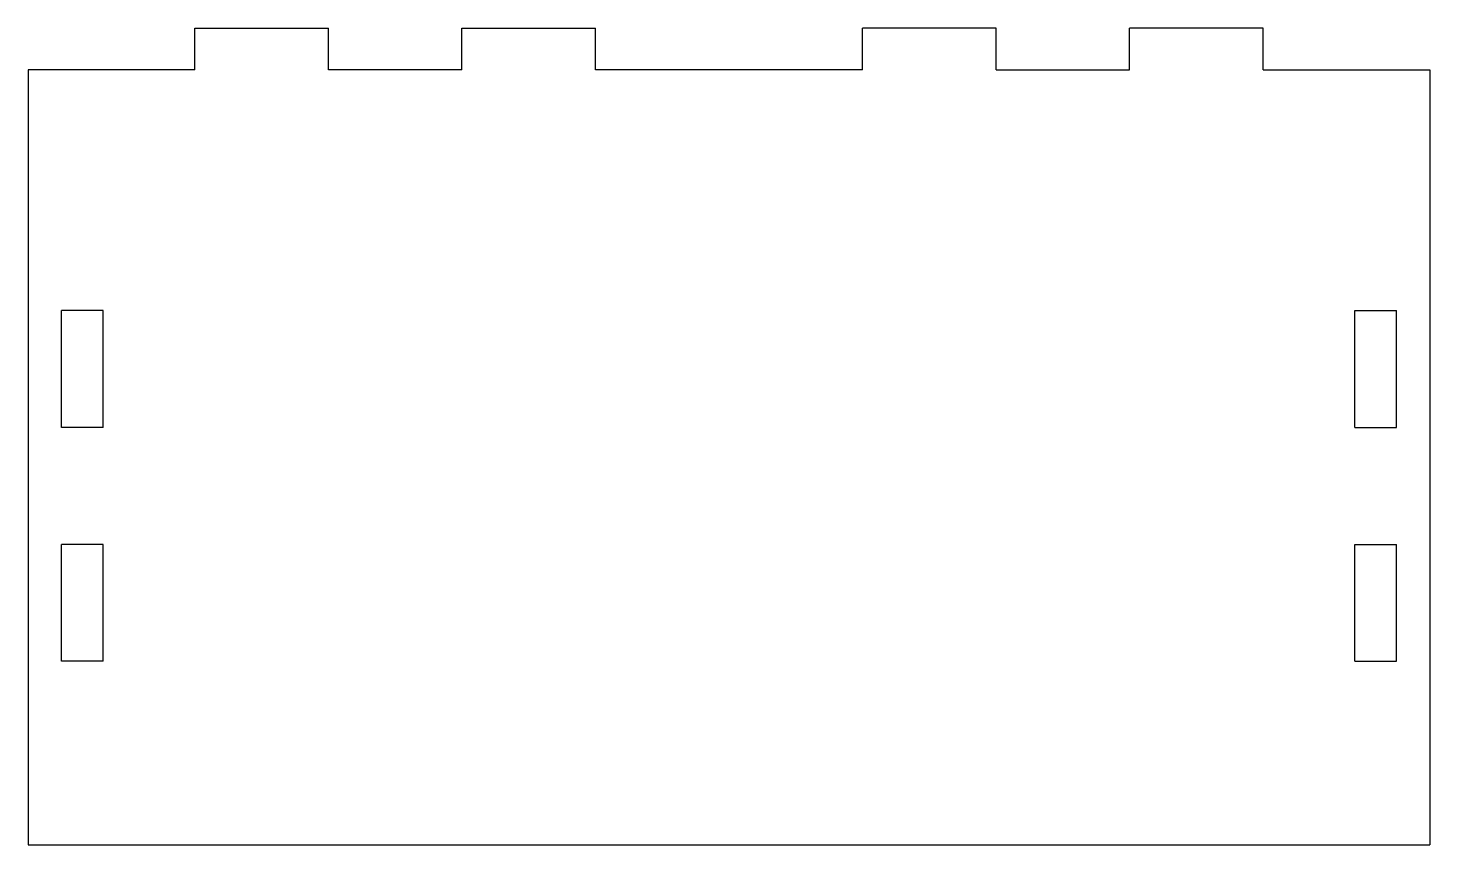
# Model space of a CAD drawing. Header units: millimetres. Extents: x -42 to 42, y -24.5 to 24.5.
import ezdxf

# ---------------------------------------------------------------- set-up
doc = ezdxf.new("R2010")
doc.units = ezdxf.units.MM

msp = doc.modelspace()

# ---------------------------------------------------------------- linework, layer by layer
at = {"color": 7, "linetype": 'Continuous', "lineweight": 25}
for p, q in [((-32, 21.963), (-32, 24.463)), ((-32, 24.463), (-24, 24.463)), ((-24, 21.963), (-24, 24.463)), ((-16, 21.963), (-16, 24.463)), ((-16, 24.463), (-8, 24.463)), ((-8, 21.963), (-8, 24.463)), ((16, 24.463), (8, 24.463)), ((8, 21.963), (8, 24.463)), ((16, 21.963), (16, 24.463)), ((24, 21.963), (24, 24.463)), ((32, 24.463), (24, 24.463)), ((32, 21.963), (32, 24.463)), ((-42, 21.963), (-42, -24.463)), ((-32, 21.963), (-42, 21.963)), ((-16, 21.963), (-24, 21.963)), ((8, 21.963), (-8, 21.963)), ((16, 21.963), (24, 21.963)), ((32, 21.963), (42, 21.963)), ((42, 21.963), (42, -24.463)), ((-40, 0.537), (-40, 7.537)), ((-37.5, 7.537), (-40, 7.537)), ((-37.5, 0.537), (-37.5, 7.537)), ((37.5, 7.537), (40, 7.537)), ((37.5, 0.537), (37.5, 7.537)), ((40, 0.537), (40, 7.537)), ((-37.5, 0.537), (-40, 0.537)), ((37.5, 0.537), (40, 0.537)), ((-37.5, -6.463), (-40, -6.463)), ((-40, -13.463), (-40, -6.463)), ((-37.5, -13.463), (-37.5, -6.463)), ((37.5, -6.463), (40, -6.463)), ((37.5, -13.463), (37.5, -6.463)), ((40, -13.463), (40, -6.463)), ((-37.5, -13.463), (-40, -13.463)), ((37.5, -13.463), (40, -13.463)), ((-42, -24.463), (42, -24.463))]:
    msp.add_line(p, q, dxfattribs=at)

doc.saveas('drawing.dxf')
